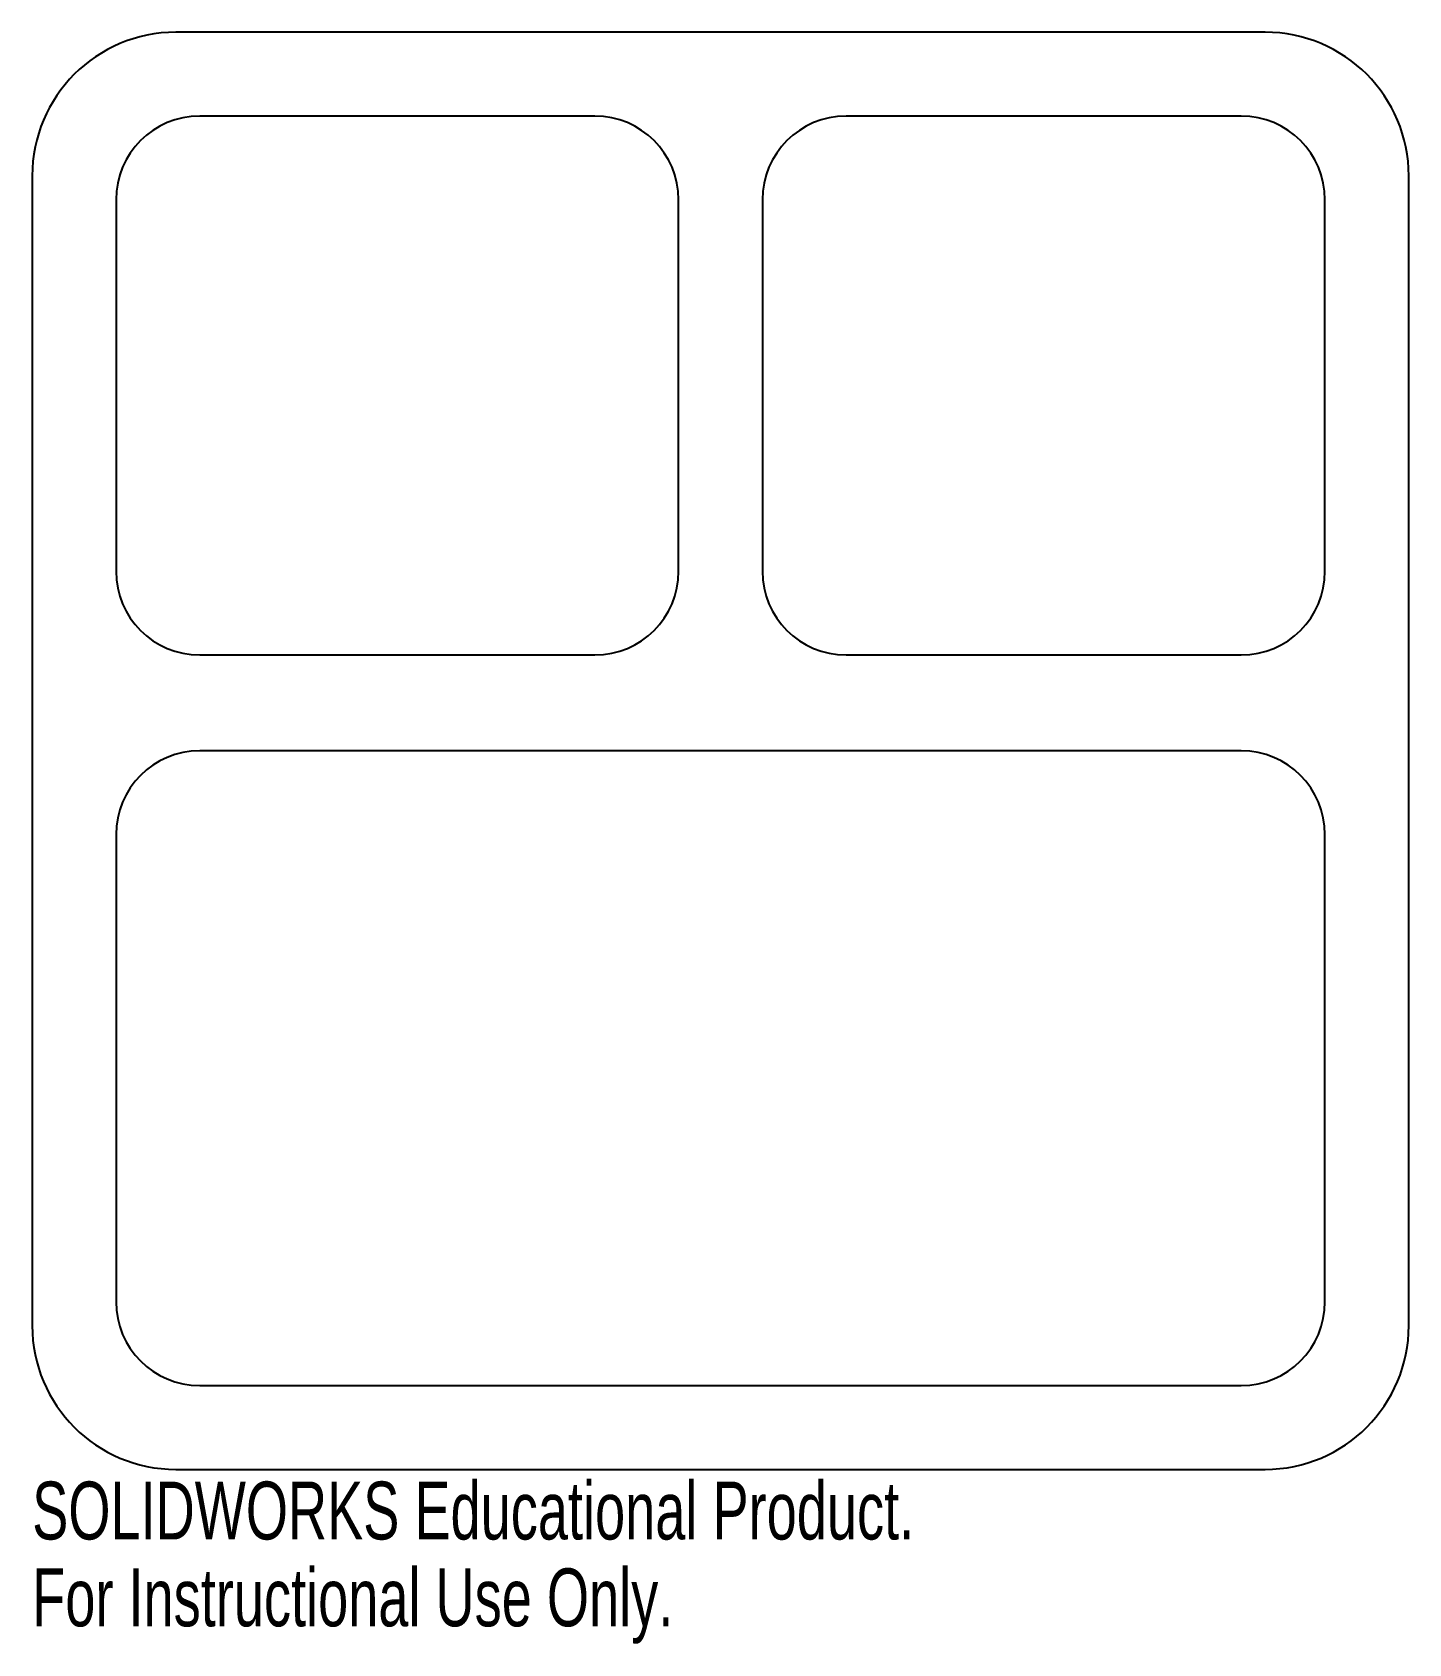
# Model space of a CAD drawing. Header units: millimetres. Extents: x 0 to 115, y -15 to 120.
import ezdxf

# ---------------------------------------------------------------- set-up
doc = ezdxf.new("R2010")
doc.units = ezdxf.units.MM
doc.styles.add('SLDTEXTSTYLE0', font='TXT', dxfattribs={"width": 0.7})

msp = doc.modelspace()

# ---------------------------------------------------------------- linework, layer by layer
at = {"color": 7, "linetype": 'Continuous', "lineweight": 25}
for p, q in [((103, 120), (12, 120)), ((47, 113), (14, 113)), ((101, 113), (68, 113)), ((0, 108), (0, 12)), ((115, 12), (115, 108)), ((7, 106), (7, 75)), ((54, 75), (54, 106)), ((61, 106), (61, 75)), ((108, 75), (108, 106)), ((14, 68), (47, 68)), ((68, 68), (101, 68)), ((101, 60), (14, 60)), ((7, 53), (7, 14)), ((108, 14), (108, 53)), ((14, 7), (101, 7)), ((12, 0), (103, 0))]:
    msp.add_line(p, q, dxfattribs=at)
for centre, radius, start, end in [((12, 108), 12, 90, 180), ((103, 108), 12, 0, 90), ((14, 106), 7, 90, 180), ((47, 106), 7, 0, 90), ((68, 106), 7, 90, 180), ((101, 106), 7, 0, 90), ((14, 75), 7, 180, 270), ((47, 75), 7, 270, 0), ((68, 75), 7, 180, 270), ((101, 75), 7, 270, 0), ((14, 53), 7, 90, 180), ((101, 53), 7, 0, 90), ((14, 14), 7, 180, 270), ((101, 14), 7, 270, 0), ((12, 12), 12, 180, 270), ((103, 12), 12, 270, 0)]:
    msp.add_arc(centre, radius, start, end, dxfattribs=at)

# ---------------------------------------------------------------- texts
at = {"color": 7, "linetype": 'Continuous', "char_height": 4.8336, "attachment_point": 1, "style": 'SLDTEXTSTYLE0'}
for s, insert in [('SOLIDWORKS Educational Product.', (0, -1.02)), ('For Instructional Use Only.', (0, -8.27))]:
    msp.add_mtext(s, dxfattribs=dict(at, insert=insert))

doc.saveas('drawing.dxf')
